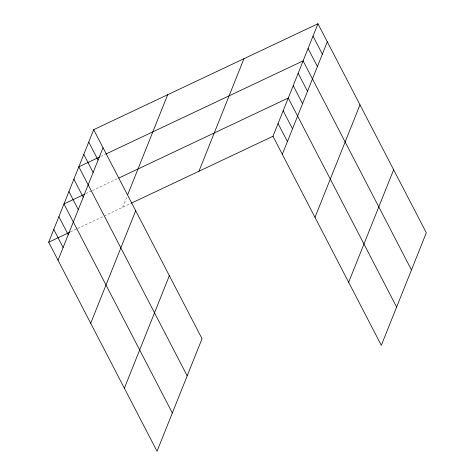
<?xml version="1.0" encoding="UTF-8"?>
<svg xmlns="http://www.w3.org/2000/svg" width="475" height="475" viewBox="0 0 475 475"><rect width="100%" height="100%" fill="white"/><g stroke="black" fill="none" stroke-linecap="round" stroke-linejoin="round"><path stroke-width="0.36" stroke-dasharray="2.38 1.78" d="M122.692 207.254L126.991 196.513M100.635 156.507L105.26 154.328M85.785 193.646L91.734 190.837M92.393 190.523L117.509 178.665M70.49 231.907L77.098 228.79M77.758 228.475L130.72 203.46"/><path stroke-width="0.71" d="M93.676 129.669L202.029 338.717L157.041 451.25L48.682 242.208L93.676 129.669L317.959 23.75L426.318 232.792L381.324 345.331L272.971 136.283L317.959 23.75M58.033 260.247L103.028 147.713M127.793 194.501L167.687 94.715M90.701 323.279L135.696 210.74M198.954 171.237L243.948 58.704M124.367 388.218L169.361 275.684M282.316 154.328L327.311 41.788M314.99 217.354L359.985 104.821M348.656 282.298L393.644 169.759M99.311 157.136L78.826 166.808L187.186 375.85M105.919 154.013L303.115 60.889L411.469 269.931M84.467 194.269L63.977 203.947L172.336 412.989M118.827 178.042L288.266 98.022L396.625 307.064M48.682 242.208L69.825 232.222M131.391 203.146L272.971 136.283M313.013 36.13L322.365 54.168M308.061 48.509L317.413 66.547M298.163 73.263L307.515 91.307M293.217 85.643L302.563 103.681M283.165 110.776L292.517 128.814M278.065 123.53L287.417 141.568M88.724 142.049L98.076 160.087M83.778 154.428L93.124 172.467M73.874 179.188L83.226 197.226M68.928 191.567L78.28 209.606M58.876 216.701L68.228 234.739M53.782 229.455L63.127 247.493"/></g></svg>
